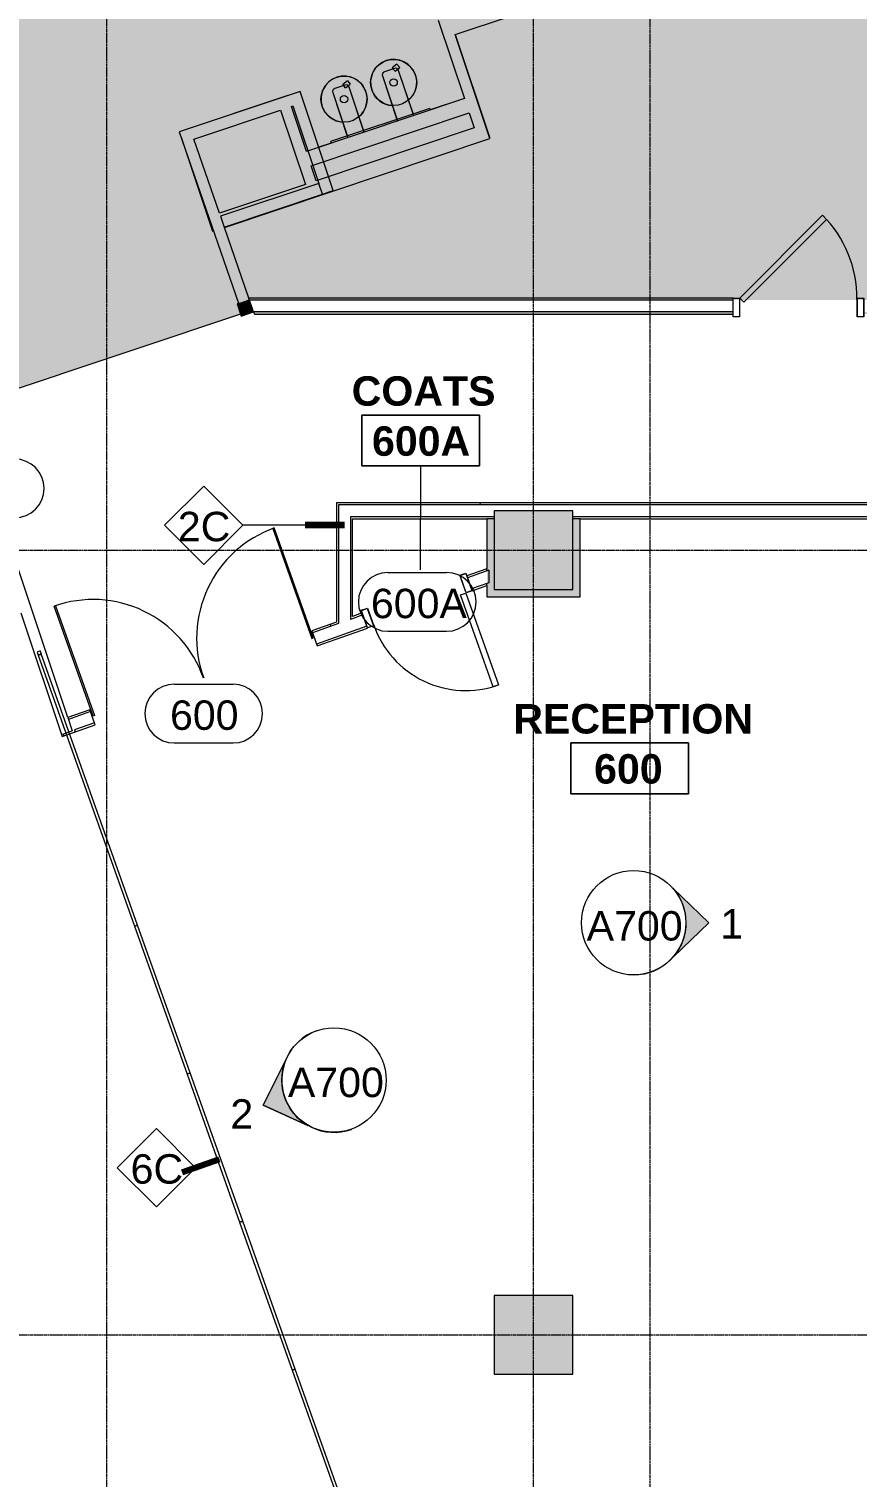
# Model space of a CAD drawing. Header units: inches. Extents: x 2468 to 5719, y -656 to 1380.
# Drawn here: x 2857.6 to 3111, y 536.6 to 979.6 of the extents above; entities that cross this region are included whole.
import ezdxf

# ---------------------------------------------------------------- set-up
doc = ezdxf.new("R2010")
doc.units = ezdxf.units.IN
doc.header["$MEASUREMENT"] = 0
doc.linetypes.add('Grid Line 1_2_', pattern=[0.875, 0.5, -0.125, 0.125, -0.125])
for name, color, linetype, lineweight in [('7200-WISCONSIN-AVE-6TH-FLOOR-031418_dwg', 8, 'Continuous', 9), ('A-AREA-IDEN', 2, 'Continuous', 9), ('A-DETL', 90, 'Continuous', 9), ('A-DETL-GENF', 92, 'Continuous', 9), ('A-DOOR', 31, 'Continuous', 13), ('A-DOOR-FRAM', 31, 'Continuous', 20), ('A-DOOR-IDEN', 31, 'Continuous', 9), ('A-GLAZ-CURT', 52, 'Continuous', 9), ('A-GLAZ-CWMG', 51, 'Continuous', 13), ('A-WALL', 113, 'Continuous', 13), ('A-WALL-IDEN', 211, 'Continuous', 9), ('A-WALL-PATT', 111, 'Continuous', 13), ('Bb-col', 7, 'Continuous', 9), ('Bb-cor', 7, 'Continuous', 9), ('G-ANNO-SYMB', 111, 'Continuous', 9), ('I-WALL', 2, 'Continuous', 13), ('P-SANR-FIXT', 6, 'Continuous', 13), ('Propidex Polylines', 7, 'Continuous', 9), ('S-COLS', 52, 'Continuous', 13), ('S-GRID', 1, 'Continuous', 9)]:
    doc.layers.add(name, color=color, linetype=linetype, lineweight=lineweight)
doc.styles.add('Arial_1', font='arial.ttf', dxfattribs={"height": 9})
doc.styles.add('Swis721 Lt BT', font='swissl.ttf', dxfattribs={"height": 9})
doc.styles.add('Swis721 Lt BT_B_1', font='', dxfattribs={"height": 9})
doc.styles.get('Swis721 Lt BT_B_1').set_extended_font_data('Swis721 Lt BT', bold=True)
pattern_1 = [(0, (0, 0), (30.72, 7.68), [1.267, -21.773, 1.267, -21.773, -122.88]), (0, (0, 0), (30.72, 7.68), [-46.08, 1.267, -44.813, 1.267, -21.773, -53.76]), (0, (0, 0), (30.72, 7.68), [-115.2, 1.267, -14.093, 1.267, -37.133]), (120, (11.52, 3.84), (-22.011075, 22.7643), [1.267, -21.773, 1.267, -21.773, -122.88]), (120, (11.52, 3.84), (-22.011075, 22.7643), [-46.08, 1.267, -44.813, 1.267, -21.773, -53.76]), (120, (11.52, 3.84), (-22.011075, 22.7643), [-115.2, 1.267, -14.093, 1.267, -37.133]), (240, (15.36, 19.2), (-8.708925, -30.4443), [1.267, -21.773, 1.267, -21.773, -122.88]), (240, (15.36, 19.2), (-8.708925, -30.4443), [-46.08, 1.267, -44.813, 1.267, -21.773, -53.76]), (240, (15.36, 19.2), (-8.708925, -30.4443), [-115.2, 1.267, -14.093, 1.267, -37.133])]

# ---------------------------------------------------------------- blocks, each defined once
blk = doc.blocks.new('Concrete-Rectangular-Column - 24 x 24-4901126-6TH FLOOR CONSTRUCTION')
at = {"layer": 'S-COLS', "lineweight": 9}
blk.add_hatch(color=7, dxfattribs=at).paths.add_polyline_path([(-12, -12), (12, -12), (12, 12), (-12, 12), (-12, 9.82)], flags=0)
at = {"layer": 'S-COLS', "color": 8, "lineweight": 20}
for p, q in [((12, 12), (-12, 12)), ((-12, 12), (-12, -12)), ((12, -12), (12, 12)), ((-12, -12), (12, -12))]:
    blk.add_line(p, q, dxfattribs=at)
blk = doc.blocks.new('P-Drinking_Fountain-Wall_Mounted - HI-LO-5020018-6TH FLOOR CONSTRUCTION')
at = {"layer": 'P-SANR-FIXT', "lineweight": 9}
for p, q in [((21.83, 18.15), (20.1, 17.47)), ((21.83, 18.15), (22.31, 16.91)), ((37.83, 18.15), (36.1, 17.47)), ((37.83, 18.15), (38.31, 16.91)), ((16.44, 16.12), (16.44, 1.78)), ((16.44, 16.12), (16.44, 1.62)), ((20.69, 17.12), (17.44, 17.12)), ((20.69, 17.12), (17.44, 17.12)), ((20.58, 16.24), (20.1, 17.47)), ((20.58, 16.24), (22.31, 16.91)), ((21.69, 1.78), (21.69, 16.12)), ((21.69, 1.62), (21.69, 16.12)), ((32.44, 16.12), (32.44, 1.78)), ((32.44, 16.12), (32.44, 1.62)), ((36.69, 17.12), (33.44, 17.12)), ((36.69, 17.12), (33.44, 17.12)), ((36.58, 16.24), (36.1, 17.47)), ((36.58, 16.24), (38.31, 16.91)), ((37.69, 1.78), (37.69, 16.12)), ((37.69, 1.62), (37.69, 16.12)), ((43.07, 2.12), (11.07, 2.12)), ((11.07, 2.12), (11.07, 1.62)), ((11.07, 2.12), (11.07, 1.62)), ((43.07, 2.12), (11.07, 2.12)), ((43.07, 1.62), (43.07, 2.12)), ((43.07, 1.62), (43.07, 2.12))]:
    blk.add_line(p, q, dxfattribs=at)
for centre, radius in [((19.07, 13.13), 7.06), ((35.07, 13.13), 7.06), ((19.07, 13.13), 1.13), ((35.07, 13.13), 1.13)]:
    blk.add_circle(centre, radius, dxfattribs=at)
for centre, radius, start, end in [((19.07, 13.13), 7.06, 360, 180), ((35.07, 13.13), 7.06, 360, 180), ((17.44, 16.12), 1, 90, 180), ((17.44, 16.12), 1, 90, 180), ((20.69, 16.12), 1, 360, 90), ((20.69, 16.12), 1, 360, 90), ((33.44, 16.12), 1, 90, 180), ((33.44, 16.12), 1, 90, 180), ((36.69, 16.12), 1, 0, 90), ((36.69, 16.12), 1, 360, 90), ((19.07, 13.13), 7.06, 180, 247.9798), ((19.07, 13.13), 7.06, 292.0202, 360), ((35.07, 13.13), 7.06, 180, 247.98), ((35.07, 13.13), 7.06, 292.02, 360), ((16.59, 1.78), 0.15, 180, 270), ((21.54, 1.78), 0.15, 270, 0), ((32.59, 1.78), 0.15, 180, 270), ((37.54, 1.78), 0.15, 270, 360)]:
    blk.add_arc(centre, radius, start, end, dxfattribs=at)
blk = doc.blocks.new('Double Glass_All Glass_Frameless - 6_-0_ X 8_-0_-6412561-6TH FLOOR CONSTRUCTION')
at = {"layer": 'A-DOOR'}
for p, q in [((-31.76, 36.03), (-31.26, 36.03)), ((-31.76, 0.34), (-31.76, 36.03)), ((-31.26, 36.03), (-31.26, 0.34)), ((39.24, 36.03), (39.24, 0.34)), ((39.74, 36.03), (39.24, 36.03)), ((39.74, 0.34), (39.74, 36.03)), ((-31.26, 0.34), (-31.76, 0.34)), ((39.24, 0.34), (39.74, 0.34))]:
    blk.add_line(p, q, dxfattribs=at)
at = {"layer": 'A-DOOR', "lineweight": 9}
for centre, start, end in [((-31.76, 0.34), 359.5, 90), ((39.74, 0.34), 90, 180.5)]:
    blk.add_arc(centre, 35.69, start, end, dxfattribs=at)
blk = doc.blocks.new('System Panel - Glazed-6351992-6TH FLOOR CONSTRUCTION')
at = {"layer": 'A-GLAZ-CURT', "lineweight": 13}
for p, q in [((44, 0.5), (-44, 0.5)), ((-44, 0.5), (-44, -0.5)), ((44, -0.5), (44, 0.5)), ((-44, -0.5), (44, -0.5))]:
    blk.add_line(p, q, dxfattribs=at)
blk = doc.blocks.new('System Panel - Glazed-6079017-6TH FLOOR CONSTRUCTION')
at = {"layer": 'A-GLAZ-CURT', "lineweight": 13}
for p, q in [((24, 0.5), (-24, 0.5)), ((-24, 0.5), (-24, -0.5)), ((24, -0.5), (24, 0.5)), ((-24, -0.5), (24, -0.5))]:
    blk.add_line(p, q, dxfattribs=at)
blk = doc.blocks.new('System Panel - Glazed-6351974-6TH FLOOR CONSTRUCTION')
at = {"layer": 'A-GLAZ-CURT', "lineweight": 13}
for p, q in [((24.04, 0.5), (-24.04, 0.5)), ((-24.04, 0.5), (-24.04, -0.5)), ((24.04, -0.5), (24.04, 0.5)), ((-24.04, -0.5), (24.04, -0.5))]:
    blk.add_line(p, q, dxfattribs=at)
blk = doc.blocks.new('Rectangular Mullion - 1_ Square-6079002-6TH FLOOR CONSTRUCTION')
at = {"layer": 'A-GLAZ-CWMG', "lineweight": 20}
for p, q in [((0, 0.5), (-1, 0.5)), ((-1, 0.5), (-1, -0.5)), ((0, -0.5), (0, 0.5)), ((-1, -0.5), (0, -0.5))]:
    blk.add_line(p, q, dxfattribs=at)
blk = doc.blocks.new('Single Flush - OTJ_SOLIDFLUSH_ALUM-6454966-6TH FLOOR CONSTRUCTION')
at = {"layer": 'A-DOOR', "lineweight": 20}
for p, q in [((-8.65, -26.52), (16.67, -1.2)), ((17.91, -2.44), (-7.42, -27.76)), ((16.67, -1.2), (17.91, -2.44)), ((-7.42, -27.76), (-8.65, -26.52))]:
    blk.add_line(p, q, dxfattribs=at)
at = {"layer": 'A-DOOR', "lineweight": 9}
blk.add_arc((17.91, -2.44), 35.81, 179.5, 225, dxfattribs=at)
at = {"layer": 'A-DOOR-FRAM'}
for p, q in [((-20, 3.31), (-18, 3.31)), ((-20, -2.44), (-20, 3.31)), ((-19.94, 3.25), (-18.06, 3.25)), ((-19.94, -2.37), (-19.94, 3.25)), ((-18.06, 3.25), (-18.06, -2.37)), ((-18, 3.31), (-18, -2.44)), ((18, 3.31), (20, 3.31)), ((18, -2.44), (18, 3.31)), ((18.06, 3.25), (19.94, 3.25)), ((18.06, -2.37), (18.06, 3.25)), ((19.94, 3.25), (19.94, -2.37)), ((20, 3.31), (20, -2.44)), ((-18, -2.44), (-20, -2.44)), ((-18.06, -2.37), (-19.94, -2.37)), ((20, -2.44), (18, -2.44)), ((19.94, -2.37), (18.06, -2.37))]:
    blk.add_line(p, q, dxfattribs=at)
blk = doc.blocks.new('Single Flush - OTJ_SOLIDFLUSH_ALUM  30_-6412572-6TH FLOOR CONSTRUCTION')
at = {"layer": 'A-DOOR', "lineweight": 20}
for p, q in [((13.15625, -2.4375), (14.90625, -2.4375)), ((13.15625, -32.25), (13.15625, -2.4375)), ((14.90625, -2.4375), (14.90625, -32.25)), ((14.90625, -32.25), (13.15625, -32.25))]:
    blk.add_line(p, q, dxfattribs=at)
at = {"layer": 'A-DOOR', "lineweight": 9}
blk.add_arc((14.90625, -2.4375), 29.8125, 179.5, 270, dxfattribs=at)
at = {"layer": 'A-DOOR-FRAM'}
for p, q in [((-17, 3.3125), (-15, 3.3125)), ((-17, -2.4375), (-17, 3.3125)), ((-16.9375, 3.25), (-15.0625, 3.25)), ((-16.9375, -2.375), (-16.9375, 3.25)), ((-15.0625, 3.25), (-15.0625, -2.375)), ((-15, 3.3125), (-15, -2.4375)), ((15.000004, 3.3125), (17.000004, 3.3125)), ((15.000004, -2.4375), (15.000004, 3.3125)), ((15.062504, 3.25), (16.937504, 3.25)), ((15.062504, -2.375), (15.062504, 3.25)), ((16.937504, 3.25), (16.937504, -2.375)), ((17.000004, 3.3125), (17.000004, -2.4375)), ((-15, -2.4375), (-17, -2.4375)), ((-15.0625, -2.375), (-16.9375, -2.375)), ((17.000004, -2.4375), (15.000004, -2.4375)), ((16.937504, -2.375), (15.062504, -2.375))]:
    blk.add_line(p, q, dxfattribs=at)
blk = doc.blocks.new('7200-WISCONSIN-AVE-6TH-FLOOR-031418_dwg-5450642-6TH FLOOR CONSTRUCTION')
at = {"layer": 'Bb-col'}
blk.add_line((3024, 592.13), (3000, 592.13), dxfattribs=at)
at = {"layer": 'Bb-cor'}
for p, q in [((2988.04, 977.89), (2998.65, 946.13)), ((2936.82, 959.2), (2903.62, 948.1)), ((2990.89, 958.3), (2980.44, 954.8)), ((2942.53, 942.12), (2937.93, 955.87)), ((2950.09, 944.66), (2946.32, 943.4)), ((2943, 942.29), (2942.53, 942.13)), ((2945.54, 933.12), (2944, 937.73)), ((2914.08, 917.86), (2913.77, 917.75))]:
    blk.add_line(p, q, dxfattribs=at)
at = {"layer": 'Propidex Polylines'}
for p, q in [((2942.53, 942.12), (2937.93, 955.87)), ((2945.54, 933.12), (2944, 937.73))]:
    blk.add_line(p, q, dxfattribs=at)
at = {"layer": 'Propidex Polylines', "flags": 128}
blk.add_lwpolyline([(2904.27, 946.16), (2913.77, 917.75), (2914.08, 917.86)], dxfattribs=at)
blk = doc.blocks.new('Elevation - Filled Arrow 2-347888-6TH FLOOR CONSTRUCTION')
at = {"layer": 'G-ANNO-SYMB'}
blk.add_circle((0, 0), 0.1664, dxfattribs=at)
blk = doc.blocks.new('Elevation - Filled Arrow-151867-6TH FLOOR CONSTRUCTION')
at = {"layer": 'G-ANNO-SYMB'}
h = blk.add_hatch(color=256, dxfattribs=at)
edge = h.paths.add_edge_path(flags=0)
edge.add_line((0, 0.2393), (0.1103, 0.1247))
edge.add_arc((-0.0002, -0.0002), 0.1667, 48.498, 130.5571)
edge.add_line((-0.1085, 0.1265), (0, 0.2393))
for p, q in [((0, 0.2393), (-0.1085, 0.1265)), ((-0.1084, 0.1266), (0, 0.2393)), ((0, 0.2393), (-0.1084, 0.1266)), ((0, 0.2393), (0.11, 0.1249)), ((0.1103, 0.1247), (0, 0.2393))]:
    blk.add_line(p, q, dxfattribs=at)
blk.add_arc((-0.0002, -0.0002), 0.1667, 48.498, 130.5571, dxfattribs=at)
blk.add_ellipse((-0.0002, -0.0001), major_axis=(-0.1667, 0), ratio=0.999376, start_param=3.141593, end_param=6.283185, dxfattribs=at)
blk = doc.blocks.new('Room Tag - Room Name and Number-3379422-6TH FLOOR CONSTRUCTION')
at = {"layer": 'A-AREA-IDEN'}
for p, q in [((-0.1881, -0.1636), (-0.1881, -0.0018)), ((-0.1881, -0.0018), (0.1869, -0.0018)), ((0.1869, -0.0018), (-0.1881, -0.0018)), ((-0.1881, -0.0018), (-0.1881, -0.1636)), ((0.1869, -0.0018), (0.1869, -0.1636)), ((0.1869, -0.1636), (0.1869, -0.0018)), ((0.1869, -0.1636), (-0.1881, -0.1636)), ((-0.1881, -0.1636), (0.1869, -0.1636))]:
    blk.add_line(p, q, dxfattribs=at)
blk = doc.blocks.new('Door Tag - Door Tag-41184-6TH FLOOR CONSTRUCTION')
at = {"layer": 'A-DOOR-IDEN'}
for p, q in [((-0.09375, 0.09375), (0.09375, 0.09375)), ((-0.09375, -0.09375), (0.09375, -0.09375))]:
    blk.add_line(p, q, dxfattribs=at)
for centre, start, end in [((-0.09375, 0), 90, 270), ((0.09375, 0), 270, 90)]:
    blk.add_arc(centre, 0.09375, start, end, dxfattribs=at)
blk = doc.blocks.new('Wall Tag - 1_4_-62626-6TH FLOOR CONSTRUCTION')
at = {"layer": 'A-WALL-IDEN'}
for p, q in [((-0.125, 0), (0, 0.125)), ((0, 0.125), (0.125, 0)), ((-0.125, 0), (0, -0.125)), ((0, -0.125), (0.125, 0))]:
    blk.add_line(p, q, dxfattribs=at)

msp = doc.modelspace()

# ---------------------------------------------------------------- hatches: boundary and pattern name
at = {"layer": 'A-DETL-GENF'}
h = msp.add_hatch(color=9, dxfattribs=at)
h.paths.add_polyline_path([(3824.41, 691.12), (3829.75, 691.12), (3829.75, 712.12), (3783.5, 712.12), (3783.5, 691.12), (3804.5, 691.12)], flags=0)
h.paths.add_polyline_path([(3797.97, 715.62), (3960.5, 715.62), (3960.5, 808.12), (3960, 808.12), (3960, 831.12), (3957.25, 831.12), (3957.25, 833.98), (3917.25, 833.98), (3917.25, 831.12), (3916, 831.12), (3916, 808.62), (3783.5, 808.62), (3783.5, 715.62)], flags=0)
h.paths.add_polyline_path([(3678.56, 715.62), (3780, 715.62), (3780, 831.12), (3744, 831.12), (3744, 808.12), (3720, 808.12), (3720, 831.12), (3718.25, 831.12), (3718.25, 833.98), (3678.25, 833.98), (3678.25, 831.12), (3676, 831.12), (3676, 715.62)], flags=0)
h.paths.add_polyline_path([(3672.5, 715.62), (3672.5, 831.12), (3643.5, 831.12), (3643.5, 715.62)], flags=0)
h.paths.add_polyline_path([(3982.75, 766.13), (3982.75, 808.12), (3964, 808.12), (3964, 766.13), (3980.55, 766.13)], flags=0)
h.paths.add_polyline_path([(2815.72, 1310.42), (2809.11, 1330.21), (2811, 1330.85), (2817.62, 1311.05)], flags=0)
h.paths.add_polyline_path([(2662.35, 805.76), (2833.81, 865.19), (2817.01, 915.45), (2808.71, 912.67), (2787.78, 975.27), (2795.61, 977.89), (2771.67, 1049.52), (2757.94, 1044.93), (2750.33, 1067.69), (2773.1, 1075.3), (2780.7, 1052.54), (2776.41, 1051.1), (2801.46, 976.15), (2793.63, 973.54), (2812.34, 917.58), (2819.22, 919.88), (2837.85, 864.14), (2922.38, 892.4), (2921.3, 895.52), (2921.77, 895.69), (2903.61, 948.09), (2940.61, 960.46), (2946.33, 943.39), (2990.89, 958.29), (2982.89, 982.23), (2986.21, 983.34), (2986.92, 981.21), (3035.29, 997.38), (3034.02, 1001.17), (3037.82, 1002.44), (3036.55, 1006.23), (3040.34, 1007.5), (3028.3, 1043.54), (3024.5, 1042.29), (3023.23, 1046.07), (3019.44, 1044.8), (3018.17, 1048.59), (3012.48, 1046.69), (3011.37, 1050.01), (3045.52, 1061.42), (2993.52, 1216.96), (2845.1, 1167.35), (2876.96, 1072.03), (2919.16, 1086.14), (2939.29, 1025.91), (2968.69, 1035.74), (2973.53, 1021.28), (2970.21, 1020.17), (2966.48, 1031.31), (2929.08, 1018.81), (2927.97, 1022.13), (2930.76, 1023.06), (2912.53, 1077.6), (2868.9, 1063.01), (2887.13, 1008.48), (2895.72, 1011.35), (2896.83, 1008.03), (2884.92, 1004.05), (2834.67, 1154.37), (2833.37, 1153.94), (2826.91, 1173.26), (2846.23, 1179.72), (2836.84, 1207.82), (2848.69, 1211.78), (2857.89, 1184.28), (2938.5, 1211.22), (2906.8, 1306.07), (2826.19, 1279.12), (2835.38, 1251.61), (2823.52, 1247.65), (2803.89, 1306.46), (2815.72, 1310.42), (2824.92, 1282.91), (2905.53, 1309.86), (2897.15, 1334.94), (2809.64, 1334.94), (2810.92, 1331.08), (2809.03, 1330.45), (2807.53, 1334.94), (2660.47, 1334.94), (2670.13, 1306.03), (2658.28, 1302.07), (2649.08, 1329.57), (2560.85, 1300.08), (2592.56, 1205.24), (2680.78, 1234.73), (2671.59, 1262.24), (2683.45, 1266.2), (2703.1, 1207.4), (2691.25, 1203.43), (2682.05, 1230.94), (2593.82, 1201.45), (2625.53, 1106.6), (2713.76, 1136.1), (2704.56, 1163.6), (2716.42, 1167.56), (2725.81, 1139.47), (2745.11, 1145.92), (2751.57, 1126.59), (2751.21, 1126.48), (2763.58, 1089.49), (2758.84, 1087.9), (2742.83, 1135.8), (2576.39, 1080.16), (2605.71, 992.43), (2750.33, 1040.78), (2751.44, 1037.46), (2603.5, 988), (2506.5, 1278.2), (2552.5, 1293.58), (2553.61, 1290.26), (2510.93, 1275.99), (2574.8, 1084.9), (2617.47, 1099.17), (2616.04, 1103.43), (2622.21, 1105.49), (2545.51, 1334.94), (2499.16, 1334.94), (2499.16, 1306.46), (2495.66, 1306.46), (2495.66, 1334.94), (2470.58, 1334.94), (2470.58, 1306.46), (2484.96, 1306.46), (2588.65, 996.28), (2597.66, 999.29), (2660.71, 810.66)], flags=0)
h.paths.add_polyline_path([(3885.5, 812.12), (3885.5, 831.12), (3872, 831.12), (3872, 833.98), (3797, 833.98), (3797, 831.12), (3783.5, 831.12), (3783.5, 812.12), (3830.75, 812.12)], flags=0)
h.paths.add_polyline_path([(3912.5, 812.12), (3912.5, 831.12), (3889, 831.12), (3889, 812.12)], flags=0)
h.paths.add_polyline_path([(2925.15, 896.62), (3714.46, 896.62), (3714.46, 1046.38), (3693.25, 1046.38), (3693.25, 1073.88), (3714.46, 1073.88), (3714.46, 1311.48), (3712, 1311.48), (3712, 1309.88), (3710, 1309.88), (3710, 1311.48), (3634, 1311.48), (3634, 1309.88), (3632, 1309.88), (3632, 1311.48), (3592, 1311.48), (3592, 1309.88), (3590, 1309.88), (3590, 1311.48), (3514, 1311.48), (3514, 1309.88), (3512, 1309.88), (3512, 1311.48), (3472, 1311.48), (3472, 1309.88), (3470, 1309.88), (3470, 1311.48), (3394, 1311.48), (3394, 1309.88), (3392, 1309.88), (3392, 1311.48), (3352, 1311.48), (3352, 1309.88), (3350, 1309.88), (3350, 1311.48), (3274, 1311.48), (3274, 1309.88), (3272, 1309.88), (3272, 1311.48), (3232, 1311.48), (3232, 1309.88), (3230, 1309.88), (3230, 1311.48), (3154, 1311.48), (3154, 1309.88), (3152, 1309.88), (3152, 1311.48), (3112, 1311.48), (3112, 1309.88), (3110, 1309.88), (3110, 1311.48), (3034, 1311.48), (3034, 1309.88), (3032, 1309.88), (3032, 1307.13), (2992.74, 1307.13), (2992.74, 1311.48), (2975.11, 1311.48), (3002.76, 1228.75), (2949.18, 1210.84), (2951.16, 1204.91), (2994.79, 1219.49), (3047.41, 1062.06), (3050.26, 1063.01), (3011, 1180.45), (3011, 1285.62), (3013, 1285.62), (3013, 1180.77), (3071.49, 1005.79), (2988.03, 977.89), (2998.69, 946.01), (2917.44, 918.86), (2925.08, 896.83)], flags=0)
h.paths.add_polyline_path([(2917.41, 918.96), (2918.1, 919.19), (2939.36, 929.99), (2916.26, 922.27)], flags=0)
h.paths.add_polyline_path([(2915.93, 923.23), (2942.21, 932.01), (2934.61, 954.76), (2908.07, 945.89), (2908.46, 944.78)], flags=0)
h.paths.add_polyline_path([(2945.53, 933.12), (2946.01, 933.28), (2944.47, 937.89), (2943.99, 937.73)], flags=0)
h.paths.add_polyline_path([(2949.33, 934.39), (2993.9, 949.29), (2992.36, 953.9), (2947.79, 939), (2949.14, 934.95)], flags=0)
h.paths.add_polyline_path([(2942.53, 942.12), (2943, 942.28), (2938.4, 956.03), (2937.93, 955.87), (2942.21, 943.05)], flags=0)
h.paths.add_polyline_path([(3037.19, 998.01), (3068.49, 1008.47), (3051.21, 1060.16), (3050.73, 1060), (3058.34, 1037.24), (3035.58, 1029.63), (3027.97, 1052.39), (3019.91, 1049.7), (3020.7, 1047.33), (3024.5, 1048.6), (3025.76, 1044.8), (3029.56, 1046.07), (3042.87, 1006.24), (3039.08, 1004.97), (3040.34, 1001.17), (3036.55, 999.91), (3037.15, 998.14)], flags=0)
h.paths.add_polyline_path([(3264, 1048.12), (3240, 1048.12), (3240, 1072.12), (3264, 1072.12)], flags=0)
h.paths.add_polyline_path([(3696.25, 1049.38), (3714.46, 1049.38), (3714.46, 1070.88), (3696.25, 1070.88)], flags=0)
h.paths.add_polyline_path([(3499.63, 1050.25), (3484.88, 1050.25), (3484.88, 1064.25), (3499.63, 1064.25)], flags=0)
h.paths.add_polyline_path([(3520.69, 1050.25), (3505.94, 1050.25), (3505.94, 1064.25), (3520.69, 1064.25)], flags=0)
h.paths.add_polyline_path([(2865.58, 1068.23), (2875.06, 1071.4), (2842.56, 1168.61), (2849.2, 1170.83), (2847.3, 1176.52), (2831.18, 1171.13), (2864.52, 1071.4)], flags=0)
h.paths.add_polyline_path([(2727.51, 1134.37), (2741.72, 1139.12), (2741.56, 1139.59), (2727.35, 1134.84)], flags=0)
h.paths.add_polyline_path([(2726.42, 1138.35), (2742.56, 1143.75), (2734.17, 1141.6), (2726.22, 1138.94), (2726.25, 1138.86)], flags=0)
h.paths.add_polyline_path([(2702.67, 1162.97), (2696.05, 1182.77), (2697.94, 1183.4), (2704.56, 1163.6)], flags=0)
h.paths.add_polyline_path([(2695.97, 1183), (2689.35, 1202.8), (2691.25, 1203.43), (2697.86, 1183.64), (2696.05, 1183.03)], flags=0)
h.paths.add_polyline_path([(2848.69, 1211.78), (2842.08, 1231.58), (2843.97, 1232.21), (2850.59, 1212.41), (2849.2, 1211.95)], flags=0)
h.paths.add_polyline_path([(2941.82, 1212.33), (2998.25, 1231.2), (2963.58, 1334.94), (2900.84, 1334.94), (2941.13, 1214.39)], flags=0)
h.paths.add_polyline_path([(2842, 1231.82), (2835.38, 1251.61), (2837.28, 1252.25), (2843.89, 1232.45), (2842.08, 1231.84)], flags=0)
h.paths.add_polyline_path([(2669.69, 1261.6), (2663.08, 1281.4), (2664.97, 1282.03), (2671.59, 1262.24)], flags=0)
h.paths.add_polyline_path([(2663, 1281.64), (2656.38, 1301.44), (2658.28, 1302.07), (2664.89, 1282.27), (2663.08, 1281.66)], flags=0)
h.paths.add_polyline_path([(3484.88, 1293.13), (3484.87, 1293.13), (3484.88, 1307.13), (3499.62, 1307.13), (3499.62, 1293.13)], flags=0)
h.paths.add_polyline_path([(3244.62, 1293.13), (3244.62, 1307.13), (3259.37, 1307.13), (3259.37, 1293.13)], flags=0)
h.paths.add_polyline_path([(3011, 1293.13), (3004.37, 1293.13), (3004.37, 1307.13), (3019.12, 1307.13), (3019.12, 1293.13), (3013, 1293.13)], flags=0)
h.paths.add_polyline_path([(2559.58, 1303.87), (2647.81, 1333.37), (2647.29, 1334.94), (2549.2, 1334.94), (2558.72, 1306.46)], flags=0)
at = {"layer": 'A-WALL-PATT', "lineweight": 9}
h = msp.add_hatch(color=7, dxfattribs=at)
h.paths.add_polyline_path([(2993.9, 949.29), (2997.22, 950.4), (2986.21, 983.34), (2982.89, 982.23), (2993.53, 950.4)], flags=0)
h.paths.add_polyline_path([(2970.21, 1020.17), (2973.53, 1021.28), (2969.8, 1032.42), (2966.48, 1031.31), (2969.8, 1021.38)], flags=0)
for points in [[(2988.03, 977.89), (3069.6, 1005.15), (3068.49, 1008.47), (2986.92, 981.21)], [(2904.75, 944.78), (2938.4, 956.03), (2937.29, 959.35), (2903.61, 948.09), (2904.37, 945.89)], [(2943.99, 937.73), (2992.36, 953.9), (2990.89, 958.29), (2942.53, 942.12)], [(2942.21, 932.01), (2945.53, 933.12), (2937.93, 955.87), (2934.61, 954.76), (2942.12, 932.29)], [(2917.44, 918.86), (2998.69, 946.01), (2997.22, 950.4), (2915.93, 923.23), (2916.26, 922.27), (2939.36, 929.99), (2917.87, 919.11), (2917.41, 918.96)], [(2921.77, 895.68), (2925.08, 896.83), (2908.07, 945.89), (2904.75, 944.78), (2917.44, 908.17)], [(2922.61, 891.74), (2926.39, 893.05), (2925.08, 896.83), (2921.3, 895.52), (2922.4, 892.35)], [(2997.75, 808.12), (3000, 808.12), (3000, 829.74), (2997.75, 829.74), (2997.75, 808.33)], [(3026.25, 805.87), (3026.25, 829.74), (3024, 829.74), (3024, 805.87)], [(3000, 805.87), (3024, 805.87), (3024, 808.12), (2997.75, 808.12), (2997.75, 805.87)]]:
    msp.add_hatch(color=7, dxfattribs=at).paths.add_polyline_path(points, flags=0)
h = msp.add_hatch(color=7, dxfattribs=at)
h.paths.add_polyline_path([(2946.01, 933.28), (2949.33, 934.39), (2947.79, 939), (2944.47, 937.89), (2945.98, 933.35)], flags=0)
h.paths.add_polyline_path([(2943, 942.28), (2946.32, 943.39), (2940.61, 960.46), (2937.29, 959.35), (2942.53, 943.69)], flags=0)
h = msp.add_hatch(dxfattribs=at)
h.set_pattern_fill('FP_2', color=256, style=0, pattern_type=2)
h.set_pattern_definition(pattern_1)
h.paths.add_polyline_path([(4012.67, 896.61), (4012.67, 897.23), (4011.8, 897.23), (4011.8, 896.61)], flags=0)
h.paths.add_polyline_path([(3266.25, 896.61), (3715.23, 896.61), (3715.23, 897.23), (3113.05, 897.23), (3113.05, 896.61)], flags=0)
h.paths.add_polyline_path([(3718.86, 896.61), (3971.8, 896.61), (3971.8, 897.23), (3718.86, 897.23)], flags=0)
h.paths.add_polyline_path([(2971.42, 896.61), (3073.05, 896.62), (3073.05, 897.23), (2924.94, 897.23), (2925.15, 896.61), (2952.37, 896.61)], flags=0)
h = msp.add_hatch(dxfattribs=at)
h.set_pattern_fill('FP_2', color=256, style=0, pattern_type=2)
h.set_pattern_definition(pattern_1)
h.paths.add_polyline_path([(4012.67, 892.36), (4012.67, 892.98), (4011.8, 892.98), (4011.8, 892.36)], flags=0)
h.paths.add_polyline_path([(3478.25, 892.36), (3971.8, 892.36), (3971.8, 892.98), (3113.05, 892.98), (3113.05, 892.36), (3477.75, 892.36)], flags=0)
h.paths.add_polyline_path([(2952.37, 892.36), (3073.05, 892.36), (3073.05, 892.98), (2926.41, 892.98), (2926.63, 892.36), (2951.74, 892.36)], flags=0)
h = msp.add_hatch(dxfattribs=at)
h.set_pattern_fill('FP_2', color=256, style=0, pattern_type=2)
h.set_pattern_definition(pattern_1)
h.paths.add_polyline_path([(3113.05, 833.99), (3477.75, 833.99), (3477.75, 834.62), (2951.74, 834.62), (2951.74, 833.99), (3074.57, 833.99)], flags=0)
h = msp.add_hatch(dxfattribs=at)
h.set_pattern_fill('FP_2', color=256, style=0, pattern_type=2)
h.set_pattern_definition(pattern_1)
h.paths.add_polyline_path([(3477.75, 829.74), (3477.75, 830.37), (3265.62, 830.37), (3265.62, 829.74), (3376.56, 829.74)], flags=0)
h.paths.add_polyline_path([(3240, 829.74), (3240, 830.37), (3223, 830.37), (3223, 829.74), (3225.57, 829.74)], flags=0)
h.paths.add_polyline_path([(3197.37, 829.74), (3197.37, 830.37), (3127.25, 830.37), (3127.25, 829.74), (3196.75, 829.74)], flags=0)
h.paths.add_polyline_path([(3123, 829.74), (3123.62, 829.74), (3123.62, 830.37), (3123, 830.37), (3123, 829.74)], flags=0)
h.paths.add_polyline_path([(3122.46, 829.74), (3122.46, 830.37), (3024, 830.37), (3024, 829.74), (3074.57, 829.74)], flags=0)
h.paths.add_polyline_path([(2955.99, 829.74), (3000, 829.74), (3000, 830.37), (2955.99, 830.37), (2955.99, 829.94)], flags=0)
h = msp.add_hatch(dxfattribs=at)
h.set_pattern_fill('FP_2', color=256, style=0, pattern_type=2)
h.set_pattern_definition(pattern_1)
h.paths.add_polyline_path([(2869.74, 768.33), (2876.52, 770.74), (2876.31, 771.33), (2869.55, 768.93)], flags=0)
h.paths.add_polyline_path([(2944.36, 794.84), (2952.37, 797.68), (2952.37, 798.35), (2944.15, 795.43)], flags=0)
h.paths.add_polyline_path([(2955.99, 798.97), (2959.82, 800.33), (2959.61, 800.92), (2955.99, 799.63)], flags=0)
h.paths.add_polyline_path([(2991.85, 811.71), (2997.75, 813.8), (2997.75, 814.47), (2991.65, 812.3)], flags=0)

# ---------------------------------------------------------------- linework, layer by layer
at = {"layer": 'A-AREA-IDEN'}
msp.add_line((2977.47, 814.15), (2977.51, 845.9), dxfattribs=at)
at = {"layer": 'A-DETL'}
for p, q in [((2925.52, 893.45), (2924.46, 896.62)), ((2653.43, 802.49), (2925.52, 893.45))]:
    msp.add_line(p, q, dxfattribs=at)
at = {"layer": 'A-WALL'}
for p, q in [((2947.44, 929), (2946.33, 932.32)), ((2916.26, 922.27), (2917.41, 918.96)), ((3073.05, 896.61), (2925.15, 896.61)), ((3073.05, 892.98), (2926.41, 892.98)), ((3477.75, 833.99), (2952.37, 833.99)), ((2952.37, 833.99), (2952.37, 797.68)), ((3000, 830.37), (2955.99, 830.37)), ((2955.99, 830.37), (2955.99, 798.97)), ((3123.62, 830.37), (3024, 830.37)), ((2998.37, 814.02), (2991.85, 811.71)), ((2998.37, 810.18), (2993.07, 808.29)), ((2952.37, 797.68), (2944.36, 794.84)), ((2959.82, 800.33), (2955.99, 798.97)), ((2961.03, 796.91), (2945.58, 791.42)), ((2876.52, 770.74), (2869.74, 768.33)), ((2869.55, 768.93), (2870.89, 764.89)), ((2877.73, 767.32), (2871.57, 765.13)), ((2867.6, 763.72), (2870.89, 764.89)), ((2868.15, 763.92), (2868.36, 763.33)), ((2871.57, 765.13), (2871.78, 764.55))]:
    msp.add_line(p, q, dxfattribs=at)
at = {"layer": 'A-WALL', "color": 55}
msp.add_line((2926.39, 893.05), (2924.94, 897.23), dxfattribs=at)
at = {"layer": 'A-WALL-IDEN'}
for p, q in [((2954.18, 827.73), (2923.11, 827.73)), ((2915.81, 633.78), (2908.65, 631.24))]:
    msp.add_line(p, q, dxfattribs=at)
at = {"layer": 'A-WALL-IDEN', "lineweight": 90}
for p, q in [((2954.18, 827.73), (2942.18, 827.73)), ((2915.81, 633.78), (2904.51, 629.77))]:
    msp.add_line(p, q, dxfattribs=at)
at = {"layer": 'I-WALL', "color": 8, "lineweight": 20}
for p, q in [((2988.03, 977.89), (3071.49, 1005.79)), ((2982.89, 982.23), (2990.89, 958.29)), ((2998.69, 946.01), (2988.03, 977.89)), ((2940.61, 960.46), (2903.61, 948.09)), ((2950.76, 930.11), (2940.61, 960.46)), ((2990.89, 958.29), (2942.53, 942.12)), ((2908.07, 945.89), (2934.61, 954.76)), ((2934.61, 954.76), (2942.21, 932.01)), ((2937.93, 955.87), (2938.4, 956.03)), ((2942.53, 942.12), (2937.93, 955.87)), ((2938.4, 956.03), (2946.33, 932.32)), ((2943.99, 937.73), (2992.36, 953.9)), ((2992.36, 953.9), (2993.9, 949.29)), ((2903.61, 948.09), (2921.77, 895.68)), ((2993.9, 949.29), (2945.53, 933.12)), ((2915.93, 923.23), (2908.07, 945.89)), ((2917.44, 918.86), (2998.69, 946.01)), ((2945.53, 933.12), (2943.99, 937.73)), ((2942.21, 932.01), (2915.93, 923.23)), ((2947.44, 929), (2950.76, 930.11)), ((2924.94, 897.23), (2917.44, 918.86)), ((2921.77, 895.68), (2921.3, 895.52)), ((2921.3, 895.52), (2922.61, 891.74)), ((2922.61, 891.74), (2926.39, 893.05)), ((2997.75, 829.74), (2997.75, 814.47)), ((3000, 829.74), (2997.75, 829.74)), ((3026.25, 829.74), (3024, 829.74)), ((3026.25, 805.87), (3026.25, 829.74)), ((2997.75, 809.29), (2997.75, 805.87)), ((2997.75, 805.87), (3026.25, 805.87))]:
    msp.add_line(p, q, dxfattribs=at)
at = {"layer": 'I-WALL'}
for p, q in [((2946.33, 932.32), (2916.26, 922.27)), ((2917.41, 918.96), (2947.44, 929)), ((3073.05, 897.23), (2924.94, 897.23)), ((3073.05, 892.36), (3073.05, 897.23)), ((2926.39, 893.05), (2926.63, 892.36)), ((2926.63, 892.36), (3073.05, 892.36)), ((3506.25, 834.62), (2951.74, 834.62)), ((2951.74, 834.62), (2951.74, 798.12)), ((2956.62, 829.74), (2997.75, 829.74)), ((2956.62, 799.86), (2956.62, 829.74)), ((3026.25, 829.74), (3123, 829.74)), ((2869.55, 768.93), (2852.28, 820.59)), ((2997.75, 814.47), (2991.65, 812.3)), ((2991.65, 812.3), (2993.28, 807.7)), ((2997.75, 813.8), (2997.75, 814.47)), ((2993.28, 807.7), (2997.75, 809.29)), ((2997.75, 809.29), (2997.75, 809.96)), ((2855.14, 800.99), (2867.79, 763.13)), ((2951.74, 798.12), (2944.15, 795.43)), ((2959.61, 800.92), (2956.62, 799.86)), ((2961.24, 796.32), (2959.61, 800.92)), ((2944.15, 795.43), (2945.79, 790.83)), ((2945.79, 790.83), (2961.24, 796.32)), ((2876.31, 771.33), (2869.55, 768.93)), ((2877.94, 766.73), (2876.31, 771.33)), ((2867.79, 763.13), (2877.94, 766.73))]:
    msp.add_line(p, q, dxfattribs=at)
at = {"layer": 'I-WALL', "lineweight": 9}
msp.add_line((2998.37, 814.02), (2998.37, 810.18), dxfattribs=at)
at = {"layer": 'S-GRID', "linetype": 'Grid Line 1_2_'}
for p, q in [((2881.52, -16.1), (2881.52, 1356.46)), ((3012, -16.1), (3012, 1356.46)), ((3047.75, 26.47), (3047.75, 1356.46)), ((2467.88, 820.12), (4862.49, 820.12)), ((2467.88, 580.12), (4862.49, 580.12))]:
    msp.add_line(p, q, dxfattribs=at)

# ---------------------------------------------------------------- block references
at = {"layer": '7200-WISCONSIN-AVE-6TH-FLOOR-031418_dwg', "color": 7}
msp.add_blockref('7200-WISCONSIN-AVE-6TH-FLOOR-031418_dwg-5450642-6TH FLOOR CONSTRUCTION', (0, 0), dxfattribs=at)
msp.add_blockref('7200-WISCONSIN-AVE-6TH-FLOOR-031418_dwg-5450642-6TH FLOOR CONSTRUCTION', (0, 0), dxfattribs=at)
msp.add_blockref('7200-WISCONSIN-AVE-6TH-FLOOR-031418_dwg-5450642-6TH FLOOR CONSTRUCTION', (0, 0), dxfattribs=at)
at = {"layer": 'A-AREA-IDEN', "xscale": 95.99999999999994, "yscale": 95.99999999999994, "zscale": 95.99999999999994}
for p in [(2977.5, 861.61), (3041.45, 761.33)]:
    msp.add_blockref('Room Tag - Room Name and Number-3379422-6TH FLOOR CONSTRUCTION', p, dxfattribs=at)
at = {"layer": 'A-DOOR'}
for name, p, rotation in [('Single Flush - OTJ_SOLIDFLUSH_ALUM-6454966-6TH FLOOR CONSTRUCTION', (3093.05, 894.8), 180), ('Double Glass_All Glass_Frameless - 6_-0_ X 8_-0_-6412561-6TH FLOOR CONSTRUCTION', (2907.31, 779.66), 19.555513359595), ('Single Flush - OTJ_SOLIDFLUSH_ALUM  30_-6412572-6TH FLOOR CONSTRUCTION', (2976.44, 804.31), 19.555513359595)]:
    msp.add_blockref(name, p, dxfattribs=dict(at, rotation=rotation))
at = {"layer": 'A-DOOR-IDEN', "xscale": 95.99999999999994, "yscale": 95.99999999999994, "zscale": 95.99999999999994}
for p in [(2844.28, 839), (2976.44, 804.31), (2911.11, 770.15)]:
    msp.add_blockref('Door Tag - Door Tag-41184-6TH FLOOR CONSTRUCTION', p, dxfattribs=at)
at = {"layer": 'A-GLAZ-CURT', "rotation": 289.5555133595955}
for name, p in [('System Panel - Glazed-6351992-6TH FLOOR CONSTRUCTION', (2875.69, 746.74)), ('System Panel - Glazed-6079017-6TH FLOOR CONSTRUCTION', (2898.45, 682.66)), ('System Panel - Glazed-6351974-6TH FLOOR CONSTRUCTION', (2914.53, 637.39)), ('System Panel - Glazed-6351974-6TH FLOOR CONSTRUCTION', (2930.62, 592.09)), ('System Panel - Glazed-6351974-6TH FLOOR CONSTRUCTION', (2946.71, 546.79))]:
    msp.add_blockref(name, p, dxfattribs=at)
at = {"layer": 'A-GLAZ-CWMG', "lineweight": 9, "rotation": 109.5555133595955}
msp.add_blockref('Rectangular Mullion - 1_ Square-6079002-6TH FLOOR CONSTRUCTION', (2860.63, 789.14), dxfattribs=at)
at = {"layer": 'A-WALL-IDEN', "xscale": 95.99999999999994, "yscale": 95.99999999999994, "zscale": 95.99999999999994}
for p in [(2911.11, 827.73), (2896.65, 631.24)]:
    msp.add_blockref('Wall Tag - 1_4_-62626-6TH FLOOR CONSTRUCTION', p, dxfattribs=at)
at = {"layer": 'G-ANNO-SYMB', "xscale": 95.99999999999994, "yscale": 95.99999999999994, "zscale": 95.99999999999994}
msp.add_blockref('Elevation - Filled Arrow 2-347888-6TH FLOOR CONSTRUCTION', (3042.65, 706.17), dxfattribs=at)
at = {"layer": 'G-ANNO-SYMB', "extrusion": (0, 0, -1), "xscale": 95.99999999999994, "yscale": 95.99999999999994, "zscale": 95.99999999999994, "rotation": 90.00000000000067}
msp.add_blockref('Elevation - Filled Arrow-151867-6TH FLOOR CONSTRUCTION', (-3042.65, 706.17), dxfattribs=at)
at = {"layer": 'G-ANNO-SYMB'}
for name, xscale, yscale, zscale, rotation in [('Elevation - Filled Arrow 2-347888-6TH FLOOR CONSTRUCTION', 95.99999999999994, 95.99999999999994, 95.99999999999994, 19.55551335959512), ('Elevation - Filled Arrow-151867-6TH FLOOR CONSTRUCTION', 95.99999999999993, 95.99999999999993, 95.99999999999993, 109.555513359595)]:
    msp.add_blockref(name, (2950.96, 658.06), dxfattribs=dict(at, xscale=xscale, yscale=yscale, zscale=zscale, rotation=rotation))
at = {"layer": 'P-SANR-FIXT', "lineweight": 9, "rotation": 18.48333333333417}
msp.add_blockref('P-Drinking_Fountain-Wall_Mounted - HI-LO-5020018-6TH FLOOR CONSTRUCTION', (2940.12, 939.6), dxfattribs=at)
at = {"layer": 'S-COLS', "lineweight": 9}
for p in [(3012, 820.12), (3012, 580.12)]:
    msp.add_blockref('Concrete-Rectangular-Column - 24 x 24-4901126-6TH FLOOR CONSTRUCTION', p, dxfattribs=at)

# ---------------------------------------------------------------- texts
at = {"layer": 'A-AREA-IDEN', "char_height": 9, "attachment_point": 1, "style": 'Swis721 Lt BT_B_1'}
for s, insert, width in [('COATS', (2956.39, 873.32), 50.904), ('600A', (2962.6, 858), 35.148), ('RECEPTION', (3005.84, 773.05), 86.052), ('600', (3030.55, 757.73), 25.452)]:
    msp.add_mtext(s, dxfattribs=dict(at, insert=insert, width=width))
at = {"layer": 'A-DOOR-IDEN', "char_height": 9, "attachment_point": 1, "style": 'Swis721 Lt BT'}
for s, insert, width in [('600A', (2962.27, 808.33), 33.936), ('600', (2900.8, 774.17), 24.543)]:
    msp.add_mtext(s, dxfattribs=dict(at, insert=insert, width=width))
at = {"layer": 'A-WALL-IDEN', "char_height": 9, "width": 18.786, "attachment_point": 1, "style": 'Swis721 Lt BT'}
for s, insert in [('2C', (2903.2, 831.86)), ('6C', (2888.74, 635.36))]:
    msp.add_mtext(s, dxfattribs=dict(at, insert=insert))
at = {"layer": 'G-ANNO-SYMB', "char_height": 9, "attachment_point": 1}
for s, insert, width, style in [('A700', (3028.28, 709.72), 35.754, 'Arial_1'), ('1', (3069.15, 710.32), 8.181, 'Swis721 Lt BT'), ('A700', (2936.88, 661.83), 35.754, 'Arial_1'), ('2', (2919.27, 652.18), 8.181, 'Swis721 Lt BT')]:
    msp.add_mtext(s, dxfattribs=dict(at, insert=insert, width=width, style=style))

doc.saveas('drawing.dxf')
